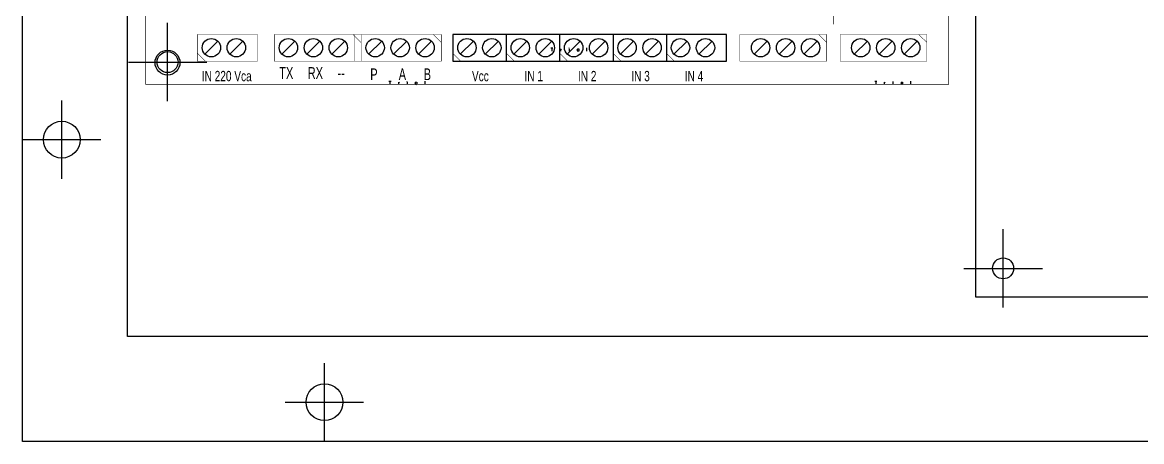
# Model space of a CAD drawing. Header units: millimetres. Extents: x 690 to 2444, y 537 to 1412.
# Drawn here: x 1994.3 to 2207.4, y 537.1 to 616.9 of the extents above; entities that cross this region are included whole.
import ezdxf

# ---------------------------------------------------------------- set-up
doc = ezdxf.new("R2010")
doc.units = ezdxf.units.MM
doc.linetypes.add('atContinuous2', pattern=[0])
doc.layers.add('at_Entity', color=7, linetype='Continuous')
doc.styles.add('Style1', font='arial.ttf', dxfattribs={"height": 0.2})
doc.styles.add('Style4', font='', dxfattribs={"height": 0.2})
doc.styles.get('Style4').set_extended_font_data('Bank Gothic  Md  B T')

msp = doc.modelspace()

# ---------------------------------------------------------------- linework, layer by layer
for p, q in [((1994.32, 537.07), (1994.32, 957.07)), ((2014.32, 557.07), (2014.32, 937.07)), ((2424.32, 557.07), (2014.32, 557.07)), ((2444.32, 537.07), (1994.32, 537.07))]:
    msp.add_line(p, q)
at = {"color": 1}
for p, q in [((2175.82, 564.57), (2175.82, 929.57)), ((2420.82, 564.57), (2175.82, 564.57))]:
    msp.add_line(p, q, dxfattribs=at)
at = {"color": 6}
for p, q in [((2021.95, 601.87), (2021.95, 616.79)), ((2014.49, 609.33), (2029.4, 609.33)), ((2001.82, 587.11), (2001.82, 602.03)), ((1994.36, 594.57), (2009.27, 594.57)), ((2181, 562.61), (2181, 577.52)), ((2173.54, 570.06), (2188.46, 570.06)), ((2051.82, 537.11), (2051.82, 552.03)), ((2044.36, 544.57), (2059.27, 544.57))]:
    msp.add_line(p, q, dxfattribs=at)
at = {"color": 2}
for p, q in [((2029.04, 610.86), (2031.54, 613.3)), ((2033.79, 610.86), (2036.29, 613.3)), ((2043.7, 610.86), (2046.2, 613.3)), ((2048.45, 610.86), (2050.95, 613.3)), ((2053.2, 610.86), (2055.7, 613.3)), ((2060.22, 610.86), (2062.72, 613.3)), ((2064.97, 610.86), (2067.47, 613.3)), ((2069.72, 610.86), (2072.22, 613.3)), ((2077.67, 610.86), (2080.17, 613.3)), ((2082.42, 610.86), (2084.92, 613.3)), ((2087.83, 610.86), (2090.34, 613.3)), ((2092.59, 610.86), (2095.09, 613.3)), ((2098, 610.86), (2100.5, 613.3)), ((2102.75, 610.86), (2105.25, 613.3)), ((2108.17, 610.86), (2110.67, 613.3)), ((2112.92, 610.86), (2115.42, 613.3)), ((2118.33, 610.86), (2120.83, 613.3)), ((2123.09, 610.86), (2125.59, 613.3)), ((2133.58, 610.86), (2136.08, 613.3)), ((2138.34, 610.86), (2140.84, 613.3)), ((2143.09, 610.86), (2145.59, 613.3)), ((2152.65, 610.86), (2155.15, 613.3)), ((2157.4, 610.86), (2159.9, 613.3)), ((2162.15, 610.86), (2164.65, 613.3))]:
    msp.add_line(p, q, dxfattribs=at)
for centre, radius in [((2030.29, 612.08), 1.75), ((2035.04, 612.08), 1.75), ((2044.95, 612.08), 1.75), ((2049.7, 612.08), 1.75), ((2054.45, 612.08), 1.75), ((2061.47, 612.08), 1.75), ((2066.22, 612.08), 1.75), ((2070.97, 612.08), 1.75), ((2078.92, 612.08), 1.75), ((2083.67, 612.08), 1.75), ((2089.09, 612.08), 1.75), ((2093.84, 612.08), 1.75), ((2099.25, 612.08), 1.75), ((2104, 612.08), 1.75), ((2109.42, 612.08), 1.75), ((2114.17, 612.08), 1.75), ((2119.58, 612.08), 1.75), ((2124.34, 612.08), 1.75), ((2134.83, 612.08), 1.75), ((2139.59, 612.08), 1.75), ((2144.34, 612.08), 1.75), ((2153.9, 612.08), 1.75), ((2158.65, 612.08), 1.75), ((2163.4, 612.08), 1.75), ((2021.95, 609.33), 2), ((2181, 570.06), 2)]:
    msp.add_circle(centre, radius, dxfattribs=at)
at = {"color": 6}
for centre in [(2001.82, 594.57), (2051.82, 544.57)]:
    msp.add_circle(centre, 3.5, dxfattribs=at)
at = {"layer": 'at_Entity', "color": 0}
for p, q in [((2087.69, 614.59), (2076.25, 614.59)), ((2076.25, 614.59), (2076.25, 609.51)), ((2097.85, 614.59), (2086.42, 614.59)), ((2086.42, 614.59), (2086.42, 609.51)), ((2108.02, 614.59), (2096.58, 614.59)), ((2096.58, 614.59), (2096.58, 609.51)), ((2118.19, 614.59), (2106.75, 614.59)), ((2106.75, 614.59), (2106.75, 609.51)), ((2128.35, 614.59), (2116.92, 614.59)), ((2116.92, 614.59), (2116.92, 609.51)), ((2128.35, 609.51), (2128.35, 614.59)), ((2076.25, 609.51), (2087.69, 609.51)), ((2086.42, 609.51), (2097.85, 609.51)), ((2096.58, 609.51), (2108.02, 609.51)), ((2106.75, 609.51), (2118.19, 609.51)), ((2116.92, 609.51), (2128.35, 609.51))]:
    msp.add_line(p, q, dxfattribs=at)
at = {"layer": 'at_Entity', "color": 28, "true_color": 0x0d0d0d}
for p, q in [((2094.89, 612.06), (2095.31, 612.06)), ((2095.1, 612.06), (2095.1, 611.42)), ((2096.72, 611.84), (2096.72, 611.42)), ((2096.73, 611.7), (2096.91, 611.83)), ((2098.38, 611.98), (2098.38, 612.03)), ((2098.38, 611.84), (2098.38, 611.42)), ((2100.04, 611.84), (2099.86, 611.65)), ((2099.86, 611.65), (2100.04, 611.42)), ((2100.22, 611.75), (2100.04, 611.84)), ((2100.04, 611.42), (2100.22, 611.51)), ((2100.22, 611.84), (2100.22, 611.43)), ((2101.72, 612.05), (2101.72, 611.44)), ((2064.07, 605.74), (2064.48, 605.74)), ((2064.27, 605.74), (2064.27, 605.1)), ((2065.9, 605.52), (2065.9, 605.1)), ((2065.9, 605.38), (2066.08, 605.51)), ((2067.55, 605.52), (2067.55, 605.1)), ((2067.56, 605.66), (2067.56, 605.71)), ((2069.22, 605.52), (2069.03, 605.33)), ((2069.03, 605.33), (2069.21, 605.1)), ((2069.21, 605.1), (2069.39, 605.19)), ((2069.39, 605.43), (2069.22, 605.52)), ((2069.39, 605.52), (2069.39, 605.11)), ((2070.9, 605.73), (2070.9, 605.12)), ((2156.55, 605.74), (2156.96, 605.74)), ((2156.75, 605.74), (2156.75, 605.1)), ((2158.38, 605.52), (2158.38, 605.1)), ((2158.38, 605.38), (2158.56, 605.51)), ((2160.03, 605.52), (2160.03, 605.1)), ((2160.04, 605.66), (2160.04, 605.71)), ((2161.7, 605.52), (2161.51, 605.33)), ((2161.51, 605.33), (2161.69, 605.1)), ((2161.69, 605.1), (2161.87, 605.19)), ((2161.87, 605.43), (2161.7, 605.52)), ((2161.87, 605.52), (2161.87, 605.11)), ((2163.38, 605.73), (2163.38, 605.12))]:
    msp.add_line(p, q, dxfattribs=at)
at = {"layer": 'at_Entity', "color": 0}
for points in [[(2170.63, 731.51, 0.0897, 0.0897, 0), (2017.79, 731.51, 0.0897, 0.0897, 0), (2017.79, 605.1, 0.0897, 0.0897, 0), (2170.63, 605.1, 0.0897, 0.0897, 0), (2170.63, 731.51, 0.0897, 0.0897, 0)], [(2148.69, 616.54, 0.12, 0.12, 0), (2148.69, 624.17, 0.12, 0.12, 0)], [(2039.06, 614.59, 0.0897, 0.0897, 0), (2027.62, 614.59, 0.0897, 0.0897, 0), (2027.62, 609.51, 0.0897, 0.0897, 0), (2039.06, 609.51, 0.0897, 0.0897, 0), (2039.06, 614.59, 0.0897, 0.0897, 0)], [(2058.8, 614.59, 0.0897, 0.0897, 0), (2042.28, 614.59, 0.0897, 0.0897, 0), (2042.28, 609.51, 0.0897, 0.0897, 0), (2058.8, 609.51, 0.0897, 0.0897, 0), (2058.8, 614.59, 0.0897, 0.0897, 0)], [(2057.27, 614.59, 0.0897, 0.0897, 0), (2058.8, 613.07, 0.0897, 0.0897, 0)], [(2074.05, 614.59, 0.0897, 0.0897, 0), (2057.53, 614.59, 0.0897, 0.0897, 0), (2057.53, 609.51, 0.0897, 0.0897, 0), (2074.05, 609.51, 0.0897, 0.0897, 0), (2074.05, 614.59, 0.0897, 0.0897, 0)], [(2072.52, 614.59, 0.0897, 0.0897, 0), (2074.05, 613.07, 0.0897, 0.0897, 0)], [(2147.42, 614.59, 0.0897, 0.0897, 0), (2130.89, 614.59, 0.0897, 0.0897, 0), (2130.89, 609.51, 0.0897, 0.0897, 0), (2147.42, 609.51, 0.0897, 0.0897, 0), (2147.42, 614.59, 0.0897, 0.0897, 0)], [(2145.89, 614.59, 0.0897, 0.0897, 0), (2147.42, 613.07, 0.0897, 0.0897, 0)], [(2166.48, 614.59, 0.0897, 0.0897, 0), (2149.96, 614.59, 0.0897, 0.0897, 0), (2149.96, 609.51, 0.0897, 0.0897, 0), (2166.48, 609.51, 0.0897, 0.0897, 0), (2166.48, 614.59, 0.0897, 0.0897, 0)], [(2164.95, 614.59, 0.0897, 0.0897, 0), (2166.48, 613.07, 0.0897, 0.0897, 0)], [(2021.95, 605.44, 0.12, 0.12, 0), (2021.95, 613.07, 0.12, 0.12, 0)], [(2018.13, 609.25, 0.12, 0.12, 0), (2025.76, 609.25, 0.12, 0.12, 0)], [(2029.15, 609.51, 0.0897, 0.0897, 0), (2027.62, 611.03, 0.0897, 0.0897, 0)], [(2077.78, 609.51, 0.0897, 0.0897, 0), (2076.25, 611.03, 0.0897, 0.0897, 0)], [(2087.94, 609.51, 0.0897, 0.0897, 0), (2086.42, 611.03, 0.0897, 0.0897, 0)], [(2098.11, 609.51, 0.0897, 0.0897, 0), (2096.58, 611.03, 0.0897, 0.0897, 0)], [(2108.27, 609.51, 0.0897, 0.0897, 0), (2106.75, 611.03, 0.0897, 0.0897, 0)], [(2118.44, 609.51, 0.0897, 0.0897, 0), (2116.92, 611.03, 0.0897, 0.0897, 0)]]:
    msp.add_lwpolyline(points, format="xyseb", dxfattribs=at)
at = {"layer": 'at_Entity', "color": 0, "linetype": 'atContinuous2'}
msp.add_circle((2021.94, 609.25), 2.37, dxfattribs=at)

# ---------------------------------------------------------------- texts
at = {"color": 2, "width": 0.7}
for s, height, style, p in [('IN 220 Vca', 1.965, 'Style1', (2028.46, 605.7)), ('TX', 2.236, 'Style4', (2043.21, 606.15)), ('RX', 2.236, 'Style4', (2048.63, 606.15)), ('P', 2.24, 'Style4', (2060.53, 605.9)), ('A', 2.24, 'Style4', (2065.95, 605.9)), ('B', 2.24, 'Style4', (2070.7, 605.9)), ('Vcc', 1.965, 'Style1', (2079.89, 605.7)), ('IN 1', 1.965, 'Style1', (2089.89, 605.7)), ('IN 2', 1.965, 'Style1', (2100.06, 605.7)), ('IN 3', 1.965, 'Style1', (2110.22, 605.7)), ('IN 4', 1.965, 'Style1', (2120.39, 605.7)), ('--', 2.236, 'Style4', (2054.31, 606.15))]:
    msp.add_text(s, height=height, rotation=0.0006, dxfattribs=dict(at, style=style)).set_placement(p)

doc.saveas('drawing.dxf')
